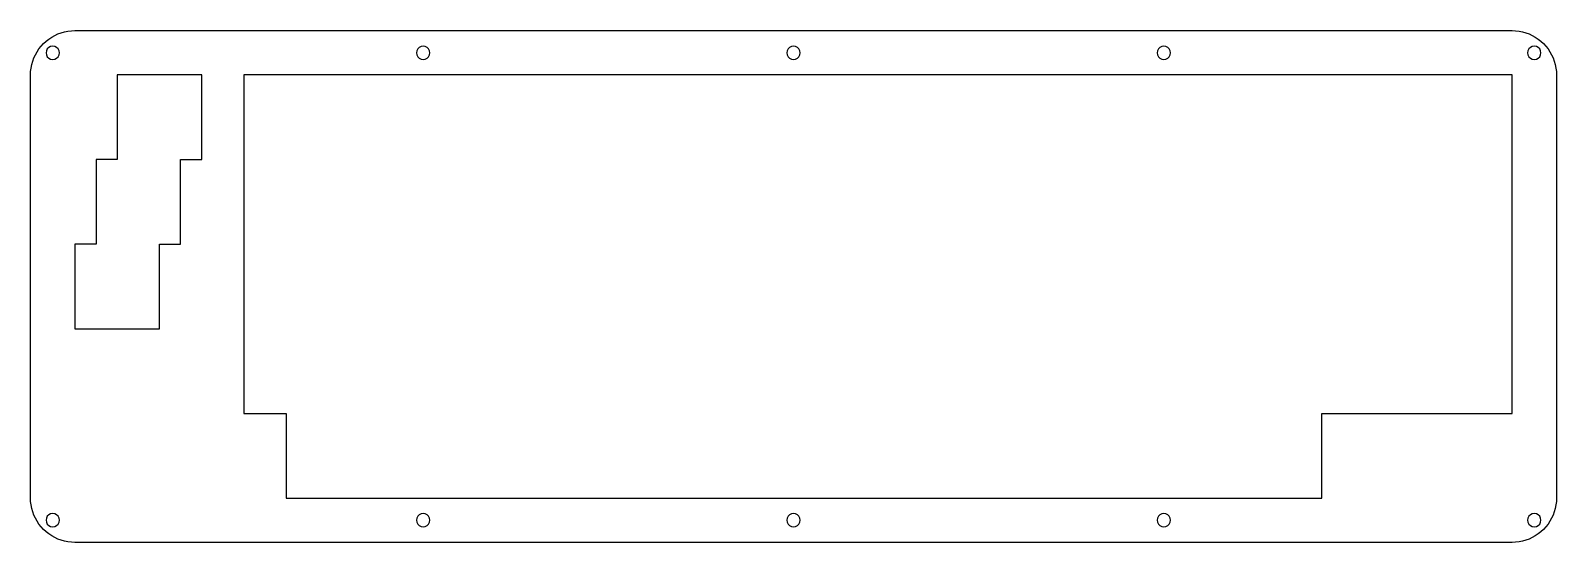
# Model space of a CAD drawing. Extents: x 0 to 344, y 0 to 116.
import ezdxf

# ---------------------------------------------------------------- set-up
doc = ezdxf.new("R2010")
doc.units = 0
doc.layers.get('0').update_dxf_attribs({"linetype": 'CONTINUOUS'})

msp = doc.modelspace()

# ---------------------------------------------------------------- linework, layer by layer
at = {"color": 0}
for p, q in [((3.6008, 113.221), (4.21816, 113.706)), ((4.21816, 113.706), (4.86999, 114.143)), ((4.86999, 114.143), (5.55487, 114.526)), ((5.55487, 114.526), (6.26869, 114.854)), ((6.26869, 114.854), (7.00458, 115.127)), ((7.00458, 115.127), (7.76111, 115.339)), ((7.76111, 115.339), (8.53006, 115.492)), ((8.53006, 115.492), (9.31002, 115.586)), ((9.31002, 115.586), (10.0955, 115.616)), ((10.0955, 115.616), (333.947, 115.616)), ((333.947, 115.616), (334.731, 115.586)), ((334.731, 115.586), (335.511, 115.492)), ((335.511, 115.492), (336.28, 115.339)), ((336.28, 115.339), (337.036, 115.127)), ((337.036, 115.127), (337.772, 114.854)), ((337.772, 114.854), (338.486, 114.526)), ((338.486, 114.526), (339.171, 114.143)), ((339.171, 114.143), (339.823, 113.706)), ((339.823, 113.706), (340.44, 113.221)), ((0.857141, 109.442), (1.18511, 110.156)), ((1.18511, 110.156), (1.56821, 110.841)), ((1.56821, 110.841), (2.00504, 111.493)), ((2.00504, 111.493), (2.49011, 112.11)), ((2.49011, 112.11), (3.02341, 112.688)), ((3.02341, 112.688), (3.6008, 113.221)), ((3.66832, 111.079), (3.5953, 110.615)), ((3.5953, 110.615), (3.66832, 110.152)), ((3.88193, 111.497), (3.66832, 111.079)), ((3.66832, 110.152), (3.88193, 109.735)), ((4.21404, 111.829), (3.88193, 111.497)), ((4.63158, 112.043), (4.21404, 111.829)), ((5.09598, 112.116), (4.63158, 112.043)), ((5.559, 112.043), (5.09598, 112.116)), ((5.97655, 111.829), (5.559, 112.043)), ((6.30865, 111.497), (5.97655, 111.829)), ((6.52089, 111.079), (6.30865, 111.497)), ((6.30865, 109.735), (6.52089, 110.152)), ((6.59529, 110.615), (6.52089, 111.079)), ((6.52089, 110.152), (6.59529, 110.615)), ((87.1319, 111.079), (87.0574, 110.615)), ((87.0574, 110.615), (87.1319, 110.152)), ((87.3442, 111.497), (87.1319, 111.079)), ((87.1319, 110.152), (87.3442, 109.735)), ((87.6762, 111.829), (87.3442, 111.497)), ((88.0939, 112.043), (87.6762, 111.829)), ((88.5567, 112.116), (88.0939, 112.043)), ((89.0214, 112.043), (88.5567, 112.116)), ((89.4387, 111.829), (89.0214, 112.043)), ((89.771, 111.497), (89.4387, 111.829)), ((89.9844, 111.079), (89.771, 111.497)), ((89.771, 109.735), (89.9844, 110.152)), ((90.0575, 110.615), (89.9844, 111.079)), ((89.9844, 110.152), (90.0575, 110.615)), ((170.593, 111.079), (170.52, 110.615)), ((170.52, 110.615), (170.593, 110.152)), ((170.807, 111.497), (170.593, 111.079)), ((170.593, 110.152), (170.807, 109.735)), ((171.138, 111.829), (170.807, 111.497)), ((171.556, 112.043), (171.138, 111.829)), ((172.02, 112.116), (171.556, 112.043)), ((172.485, 112.043), (172.02, 112.116)), ((172.902, 111.829), (172.485, 112.043)), ((173.235, 111.497), (172.902, 111.829)), ((173.448, 111.079), (173.235, 111.497)), ((173.235, 109.735), (173.448, 110.152)), ((173.52, 110.615), (173.448, 111.079)), ((173.448, 110.152), (173.52, 110.615)), ((254.056, 111.079), (253.982, 110.615)), ((253.982, 110.615), (254.056, 110.152)), ((254.269, 111.497), (254.056, 111.079)), ((254.056, 110.152), (254.269, 109.735)), ((254.601, 111.829), (254.269, 111.497)), ((255.018, 112.043), (254.601, 111.829)), ((255.483, 112.116), (255.018, 112.043)), ((255.946, 112.043), (255.483, 112.116)), ((256.365, 111.829), (255.946, 112.043)), ((256.697, 111.497), (256.365, 111.829)), ((256.909, 111.079), (256.697, 111.497)), ((256.697, 109.735), (256.909, 110.152)), ((256.982, 110.615), (256.909, 111.079)), ((256.909, 110.152), (256.982, 110.615)), ((337.52, 111.079), (337.447, 110.615)), ((337.447, 110.615), (337.52, 110.152)), ((337.733, 111.497), (337.52, 111.079)), ((337.52, 110.152), (337.733, 109.735)), ((338.064, 111.829), (337.733, 111.497)), ((338.482, 112.043), (338.064, 111.829)), ((338.946, 112.116), (338.482, 112.043)), ((339.409, 112.043), (338.946, 112.116)), ((339.827, 111.829), (339.409, 112.043)), ((340.159, 111.497), (339.827, 111.829)), ((340.373, 111.079), (340.159, 111.497)), ((340.159, 109.735), (340.373, 110.152)), ((340.447, 110.615), (340.373, 111.079)), ((340.373, 110.152), (340.447, 110.615)), ((340.44, 113.221), (341.018, 112.688)), ((341.018, 112.688), (341.551, 112.11)), ((341.551, 112.11), (342.036, 111.493)), ((342.036, 111.493), (342.473, 110.841)), ((342.473, 110.841), (342.856, 110.156)), ((342.856, 110.156), (343.184, 109.442)), ((0.125402, 106.401), (0.219108, 107.181)), ((0.219108, 107.181), (0.372071, 107.95)), ((0.372071, 107.95), (0.584288, 108.707)), ((0.584288, 108.707), (0.857141, 109.442)), ((3.88193, 109.735), (4.21404, 109.402)), ((4.21404, 109.402), (4.63158, 109.19)), ((4.63158, 109.19), (5.09598, 109.116)), ((5.09598, 109.116), (5.559, 109.19)), ((5.559, 109.19), (5.97655, 109.402)), ((5.97655, 109.402), (6.30865, 109.735)), ((87.3442, 109.735), (87.6762, 109.402)), ((87.6762, 109.402), (88.0939, 109.19)), ((88.0939, 109.19), (88.5567, 109.116)), ((88.5567, 109.116), (89.0214, 109.19)), ((89.0214, 109.19), (89.4387, 109.402)), ((89.4387, 109.402), (89.771, 109.735)), ((170.807, 109.735), (171.138, 109.402)), ((171.138, 109.402), (171.556, 109.19)), ((171.556, 109.19), (172.02, 109.116)), ((172.02, 109.116), (172.485, 109.19)), ((172.485, 109.19), (172.902, 109.402)), ((172.902, 109.402), (173.235, 109.735)), ((254.269, 109.735), (254.601, 109.402)), ((254.601, 109.402), (255.018, 109.19)), ((255.018, 109.19), (255.483, 109.116)), ((255.483, 109.116), (255.946, 109.19)), ((255.946, 109.19), (256.365, 109.402)), ((256.365, 109.402), (256.697, 109.735)), ((337.733, 109.735), (338.064, 109.402)), ((338.064, 109.402), (338.482, 109.19)), ((338.482, 109.19), (338.946, 109.116)), ((338.946, 109.116), (339.409, 109.19)), ((339.409, 109.19), (339.827, 109.402)), ((339.827, 109.402), (340.159, 109.735)), ((343.184, 109.442), (343.457, 108.707)), ((343.457, 108.707), (343.669, 107.95)), ((343.669, 107.95), (343.822, 107.181)), ((343.822, 107.181), (343.916, 106.401)), ((0.095085, 105.616), (0.125402, 106.401)), ((0.095085, 10.3656), (0.095085, 105.616)), ((19.6191, 105.617), (19.6191, 86.5671)), ((38.6704, 105.617), (19.6191, 105.617)), ((38.6704, 86.5643), (38.6704, 105.617)), ((48.194, 105.617), (48.194, 29.4142)), ((333.947, 105.617), (48.194, 105.617)), ((333.947, 29.4142), (333.947, 105.617)), ((343.916, 106.401), (343.946, 105.616)), ((343.946, 105.616), (343.946, 10.3656)), ((19.6191, 86.5671), (14.8566, 86.5671)), ((14.8566, 86.5671), (14.8566, 67.5171)), ((33.908, 67.5143), (33.908, 86.5643)), ((33.908, 86.5643), (38.6704, 86.5643)), ((14.8566, 67.5171), (10.0941, 67.5171)), ((10.0941, 67.5171), (10.0941, 48.4643)), ((29.1469, 48.4643), (29.1469, 67.5143)), ((29.1469, 67.5143), (33.908, 67.5143)), ((10.0941, 48.4643), (29.1469, 48.4643)), ((48.194, 29.4142), (57.719, 29.4142)), ((57.719, 29.4142), (57.719, 10.3656)), ((291.083, 10.3656), (291.083, 29.4142)), ((291.083, 29.4142), (333.947, 29.4142)), ((0.125402, 9.58014), (0.095085, 10.3656)), ((57.719, 10.3656), (291.083, 10.3656)), ((343.946, 10.3656), (343.916, 9.58014)), ((0.219108, 8.80015), (0.125402, 9.58014)), ((0.372071, 8.0312), (0.219108, 8.80015)), ((0.584288, 7.27467), (0.372071, 8.0312)), ((0.857141, 6.53881), (0.584288, 7.27467)), ((343.457, 7.27467), (343.184, 6.53881)), ((343.669, 8.0312), (343.457, 7.27467)), ((343.822, 8.80015), (343.669, 8.0312)), ((343.916, 9.58014), (343.822, 8.80015)), ((1.18511, 5.82496), (0.857141, 6.53881)), ((1.56821, 5.14008), (1.18511, 5.82496)), ((2.00504, 4.48829), (1.56821, 5.14008)), ((2.49011, 3.87092), (2.00504, 4.48829)), ((3.02341, 3.29351), (2.49011, 3.87092)), ((3.66832, 5.82909), (3.5953, 5.36607)), ((3.5953, 5.36607), (3.66832, 4.90167)), ((3.88193, 6.24664), (3.66832, 5.82909)), ((3.66832, 4.90167), (3.88193, 4.48412)), ((4.21404, 6.57874), (3.88193, 6.24664)), ((3.88193, 4.48412), (4.21404, 4.15202)), ((4.63158, 6.79097), (4.21404, 6.57874)), ((4.21404, 4.15202), (4.63158, 3.93845)), ((5.09598, 6.86537), (4.63158, 6.79097)), ((4.63158, 3.93845), (5.09598, 3.86539)), ((5.559, 6.79097), (5.09598, 6.86537)), ((5.09598, 3.86539), (5.559, 3.93845)), ((5.97655, 6.57874), (5.559, 6.79097)), ((5.559, 3.93845), (5.97655, 4.15202)), ((6.30865, 6.24664), (5.97655, 6.57874)), ((5.97655, 4.15202), (6.30865, 4.48412)), ((6.52089, 5.82909), (6.30865, 6.24664)), ((6.30865, 4.48412), (6.52089, 4.90167)), ((6.59529, 5.36607), (6.52089, 5.82909)), ((6.52089, 4.90167), (6.59529, 5.36607)), ((87.1319, 5.82909), (87.0574, 5.36607)), ((87.0574, 5.36607), (87.1319, 4.90167)), ((87.3442, 6.24664), (87.1319, 5.82909)), ((87.1319, 4.90167), (87.3442, 4.48412)), ((87.6762, 6.57874), (87.3442, 6.24664)), ((87.3442, 4.48412), (87.6762, 4.15202)), ((88.0939, 6.79097), (87.6762, 6.57874)), ((87.6762, 4.15202), (88.0939, 3.93845)), ((88.5567, 6.86537), (88.0939, 6.79097)), ((88.0939, 3.93845), (88.5567, 3.86539)), ((89.0214, 6.79097), (88.5567, 6.86537)), ((88.5567, 3.86539), (89.0214, 3.93845)), ((89.4387, 6.57874), (89.0214, 6.79097)), ((89.0214, 3.93845), (89.4387, 4.15202)), ((89.771, 6.24664), (89.4387, 6.57874)), ((89.4387, 4.15202), (89.771, 4.48412)), ((89.9844, 5.82909), (89.771, 6.24664)), ((89.771, 4.48412), (89.9844, 4.90167)), ((90.0575, 5.36607), (89.9844, 5.82909)), ((89.9844, 4.90167), (90.0575, 5.36607)), ((170.593, 5.82909), (170.52, 5.36607)), ((170.52, 5.36607), (170.593, 4.90167)), ((170.807, 6.24664), (170.593, 5.82909)), ((170.593, 4.90167), (170.807, 4.48412)), ((171.138, 6.57874), (170.807, 6.24664)), ((170.807, 4.48412), (171.138, 4.15202)), ((171.556, 6.79097), (171.138, 6.57874)), ((171.138, 4.15202), (171.556, 3.93845)), ((172.02, 6.86537), (171.556, 6.79097)), ((171.556, 3.93845), (172.02, 3.86539)), ((172.485, 6.79097), (172.02, 6.86537)), ((172.02, 3.86539), (172.485, 3.93845)), ((172.902, 6.57874), (172.485, 6.79097)), ((172.485, 3.93845), (172.902, 4.15202)), ((173.235, 6.24664), (172.902, 6.57874)), ((172.902, 4.15202), (173.235, 4.48412)), ((173.448, 5.82909), (173.235, 6.24664)), ((173.235, 4.48412), (173.448, 4.90167)), ((173.52, 5.36607), (173.448, 5.82909)), ((173.448, 4.90167), (173.52, 5.36607)), ((254.056, 5.82909), (253.982, 5.36607)), ((253.982, 5.36607), (254.056, 4.90167)), ((254.269, 6.24664), (254.056, 5.82909)), ((254.056, 4.90167), (254.269, 4.48412)), ((254.601, 6.57874), (254.269, 6.24664)), ((254.269, 4.48412), (254.601, 4.15202)), ((255.018, 6.79097), (254.601, 6.57874)), ((254.601, 4.15202), (255.018, 3.93845)), ((255.483, 6.86537), (255.018, 6.79097)), ((255.018, 3.93845), (255.483, 3.86539)), ((255.946, 6.79097), (255.483, 6.86537)), ((255.483, 3.86539), (255.946, 3.93845)), ((256.365, 6.57874), (255.946, 6.79097)), ((255.946, 3.93845), (256.365, 4.15202)), ((256.697, 6.24664), (256.365, 6.57874)), ((256.365, 4.15202), (256.697, 4.48412)), ((256.909, 5.82909), (256.697, 6.24664)), ((256.697, 4.48412), (256.909, 4.90167)), ((256.982, 5.36607), (256.909, 5.82909)), ((256.909, 4.90167), (256.982, 5.36607)), ((337.52, 5.82909), (337.447, 5.36607)), ((337.447, 5.36607), (337.52, 4.90167)), ((337.733, 6.24664), (337.52, 5.82909)), ((337.52, 4.90167), (337.733, 4.48412)), ((338.064, 6.57874), (337.733, 6.24664)), ((337.733, 4.48412), (338.064, 4.15202)), ((338.482, 6.79097), (338.064, 6.57874)), ((338.064, 4.15202), (338.482, 3.93845)), ((338.946, 6.86537), (338.482, 6.79097)), ((338.482, 3.93845), (338.946, 3.86539)), ((339.409, 6.79097), (338.946, 6.86537)), ((338.946, 3.86539), (339.409, 3.93845)), ((339.827, 6.57874), (339.409, 6.79097)), ((339.409, 3.93845), (339.827, 4.15202)), ((340.159, 6.24664), (339.827, 6.57874)), ((339.827, 4.15202), (340.159, 4.48412)), ((340.373, 5.82909), (340.159, 6.24664)), ((340.159, 4.48412), (340.373, 4.90167)), ((340.447, 5.36607), (340.373, 5.82909)), ((340.373, 4.90167), (340.447, 5.36607)), ((341.551, 3.87092), (341.018, 3.29351)), ((342.036, 4.48829), (341.551, 3.87092)), ((342.473, 5.14008), (342.036, 4.48829)), ((342.856, 5.82496), (342.473, 5.14008)), ((343.184, 6.53881), (342.856, 5.82496)), ((3.6008, 2.76021), (3.02341, 3.29351)), ((4.21816, 2.27514), (3.6008, 2.76021)), ((4.86999, 1.8383), (4.21816, 2.27514)), ((5.55487, 1.45521), (4.86999, 1.8383)), ((6.26869, 1.12723), (5.55487, 1.45521)), ((7.00458, 0.854385), (6.26869, 1.12723)), ((7.76111, 0.642165), (7.00458, 0.854385)), ((8.53006, 0.489204), (7.76111, 0.642165)), ((9.31002, 0.395496), (8.53006, 0.489204)), ((10.0955, 0.365181), (9.31002, 0.395496)), ((333.947, 0.365181), (10.0955, 0.365181)), ((334.731, 0.395496), (333.947, 0.365181)), ((335.511, 0.489204), (334.731, 0.395496)), ((336.28, 0.642165), (335.511, 0.489204)), ((337.036, 0.854385), (336.28, 0.642165)), ((337.772, 1.12723), (337.036, 0.854385)), ((338.486, 1.45521), (337.772, 1.12723)), ((339.171, 1.8383), (338.486, 1.45521)), ((339.823, 2.27514), (339.171, 1.8383)), ((340.44, 2.76021), (339.823, 2.27514)), ((341.018, 3.29351), (340.44, 2.76021))]:
    msp.add_line(p, q, dxfattribs=at)

doc.saveas('drawing.dxf')
